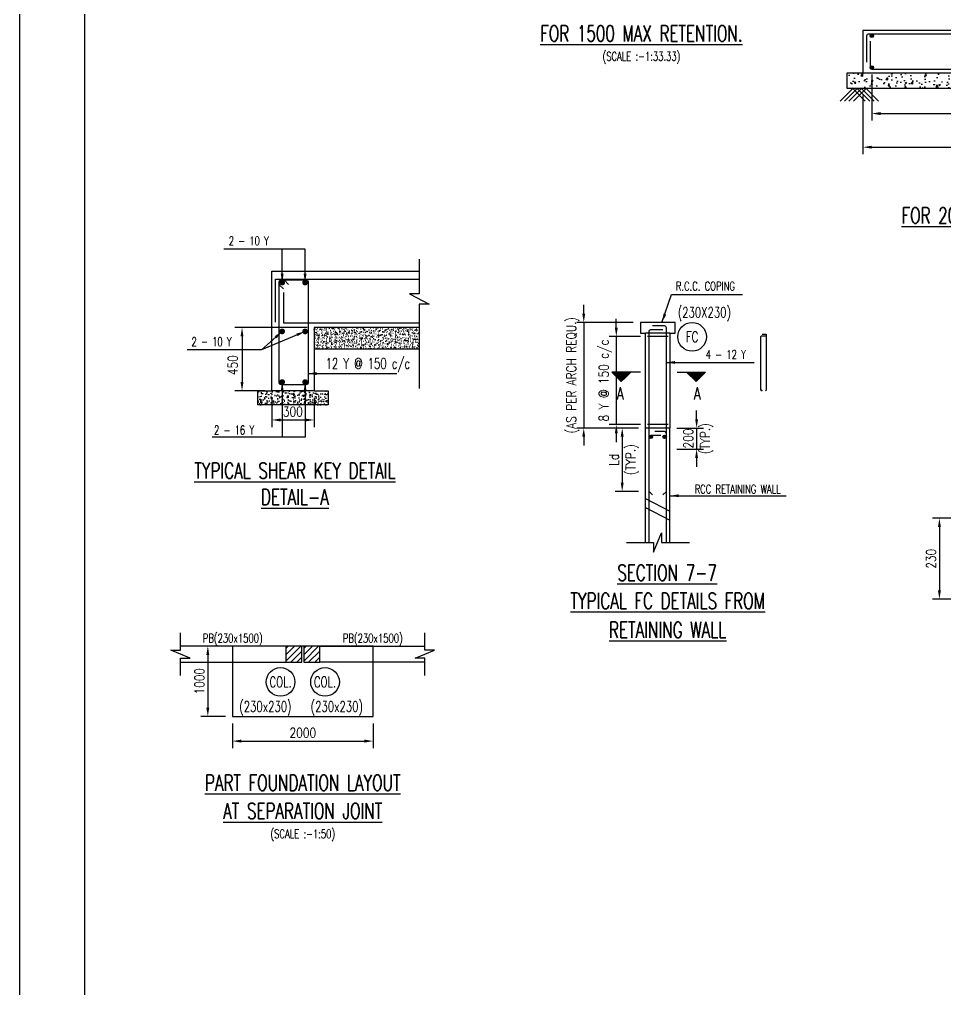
# Model space of a CAD drawing. Extents: x 345615 to 1272425, y -526289 to -156124.
# Drawn here: x 1012978 to 1039312, y -318283 to -290710 of the extents above; entities that cross this region are included whole.
import ezdxf
from ezdxf.enums import TextEntityAlignment as Align
from ezdxf.lldxf.tags import DXFTag

# ---------------------------------------------------------------- set-up
doc = ezdxf.new("R2010")
doc.units = 0
doc.header["$LTSCALE"] = 500
doc.header["$MEASUREMENT"] = 0
doc.header["$PDMODE"] = 35
doc.header["$PDSIZE"] = -15
doc.linetypes.add('DASHED2', pattern=[0.375, 0.25, -0.125])
doc.layers.get('DEFPOINTS').update_dxf_attribs({"color": 4})
for name, color, linetype in [('PCC', 7, 'Continuous'), ('S-BEAM NO', 3, 'Continuous'), ('S-BEAM OUTER', 4, 'Continuous'), ('S-BRECK LINE', 8, 'Continuous'), ('S-COLUMN', 1, 'Continuous'), ('S-COLUMN CIRCLE', 9, 'Continuous'), ('S-COLUMN HATCH', 8, 'Continuous'), ('S-COLUMN NO', 2, 'Continuous'), ('S-COLUMN SIZES', 2, 'Continuous'), ('S-CONCRET LINE', 4, 'Continuous'), ('S-DIM-1', 5, 'Continuous'), ('S-FOOTING', 4, 'Continuous'), ('S-PCC', 9, 'Continuous'), ('S-REINFORCEMENT', 6, 'Continuous'), ('S-RETAINING WALL', 6, 'Continuous'), ('S-SECTION MARK', 1, 'Continuous'), ('S-STIRUPS)', 3, 'Continuous'), ('S-TEXT', 2, 'Continuous'), ('S-TEXT-1', 4, 'Continuous'), ('S-TITIL', 6, 'Continuous'), ('s_TITILE', 9, 'Continuous'), ('ST', 6, 'Continuous')]:
    doc.layers.add(name, color=color, linetype=linetype)
doc.layers.add('RIDE-PROFILE', color=8, linetype='Continuous', lineweight=25)
doc.layers.add('S-CONCRETE', color=4, linetype='Continuous', lineweight=25)
doc.styles.add('ROMANS', font='simplex.shx', dxfattribs={"width": 0.8, "height": 275, "bigfont": 'bigfont.shx'})
tags = doc.linetypes.add('HIDDEN', pattern=[0.375, 0.25, -0.125]).pattern_tags.tags
tags[6:7] = [DXFTag(74, 4), DXFTag(75, 0), DXFTag(340, '0'), DXFTag(46, 1.0), DXFTag(50, 0.0), DXFTag(44, 0.0), DXFTag(45, 0.0)]
tags[4:5] = [DXFTag(74, 4), DXFTag(75, 0), DXFTag(340, '0'), DXFTag(46, 1.0), DXFTag(50, 0.0), DXFTag(44, 0.0), DXFTag(45, 0.0)]
doc.dimstyles.new('dim10', dxfattribs={"dimtxt": 250, "dimasz": 250, "dimexe": 200, "dimexo": 200, "dimgap": 100, "dimtad": 1, "dimdec": 0, "dimlfac": 0.1, "dimzin": 0, "dimdsep": 46, "dimtxsty": 'ROMANS', "dimcen": 0, "dimclrd": 5, "dimclre": 5, "dimclrt": 4, "dimadec": 0, "dimazin": 0, "dimtfac": 1, "dimtdec": 0, "dimtix": 1, "dimtofl": 0, "dimtmove": 2, "dimatfit": 3, "dimfxl": 0, "dimtolj": 1, "dimtzin": 0, "dimlwd": -1, "dimlwe": -1, "dimarcsym": 0})
doc.dimstyles.new('dim100', dxfattribs={"dimtxt": 250, "dimasz": 250, "dimexe": 200, "dimexo": 200, "dimgap": 100, "dimtad": 1, "dimdec": 0, "dimzin": 0, "dimdsep": 46, "dimtxsty": 'ROMANS', "dimcen": 0, "dimclrd": 5, "dimclre": 5, "dimclrt": 4, "dimadec": 0, "dimazin": 0, "dimtfac": 1, "dimtdec": 0, "dimtix": 1, "dimtofl": 0, "dimtmove": 2, "dimatfit": 3, "dimfxl": 0, "dimtolj": 1, "dimtzin": 0, "dimlwd": -1, "dimlwe": -1, "dimarcsym": 0})
doc.dimstyles.new('dim25', dxfattribs={"dimtxt": 250, "dimasz": 250, "dimexe": 200, "dimexo": 200, "dimgap": 100, "dimtad": 1, "dimdec": 0, "dimlfac": 0.25, "dimzin": 0, "dimdsep": 46, "dimtxsty": 'ROMANS', "dimcen": 0, "dimclrd": 5, "dimclre": 5, "dimclrt": 4, "dimadec": 0, "dimazin": 0, "dimtfac": 1, "dimtdec": 0, "dimtix": 1, "dimtofl": 0, "dimtmove": 2, "dimatfit": 3, "dimfxl": 0, "dimtolj": 1, "dimtzin": 0, "dimlwd": -1, "dimlwe": -1, "dimarcsym": 0})
doc.dimstyles.new('dim33.33', dxfattribs={"dimtxt": 250, "dimasz": 250, "dimexe": 200, "dimexo": 200, "dimgap": 100, "dimtad": 1, "dimdec": 0, "dimlfac": 0.333331, "dimzin": 0, "dimdsep": 46, "dimtxsty": 'ROMANS', "dimcen": 0, "dimclrd": 5, "dimclre": 5, "dimclrt": 4, "dimadec": 0, "dimazin": 0, "dimtfac": 1, "dimtdec": 0, "dimtix": 1, "dimtofl": 0, "dimtmove": 2, "dimatfit": 3, "dimfxl": 0, "dimtolj": 1, "dimtzin": 0, "dimlwd": -1, "dimlwe": -1, "dimarcsym": 0})
doc.dimstyles.new('dim50', dxfattribs={"dimtxt": 250, "dimasz": 250, "dimexe": 200, "dimexo": 200, "dimgap": 100, "dimtad": 1, "dimdec": 0, "dimlfac": 0.5, "dimzin": 0, "dimdsep": 46, "dimtxsty": 'ROMANS', "dimcen": 0, "dimclrd": 5, "dimclre": 5, "dimclrt": 4, "dimadec": 0, "dimazin": 0, "dimtfac": 1, "dimtdec": 0, "dimtix": 1, "dimtofl": 0, "dimtmove": 2, "dimatfit": 3, "dimfxl": 0, "dimtolj": 1, "dimtzin": 0, "dimlwd": -1, "dimlwe": -1, "dimarcsym": 0})

# ---------------------------------------------------------------- blocks, each defined once
blk = doc.blocks.new('*D783')
at = {"layer": 'DEFPOINTS', "color": 0}
for p in [(1039728, -304887), (1039136, -307187), (1039728, -307187)]:
    blk.add_point(p, dxfattribs=at)
at = {"layer": 'S-DIM-1', "color": 5}
for p, q in [((1039528, -304887), (1038936, -304887)), ((1039136, -305137), (1039136, -306937)), ((1039528, -307187), (1038936, -307187))]:
    blk.add_line(p, q, dxfattribs=at)
for points in [[(1039094, -305137), (1039178, -305137), (1039136, -304887)], [(1039094, -306937), (1039178, -306937), (1039136, -307187)]]:
    blk.add_solid(points, dxfattribs=at)
at = {"layer": 'S-DIM-1', "color": 4, "insert": (1038899, -306037), "char_height": 275, "attachment_point": 5, "rotation": 90, "style": 'ROMANS'}
blk.add_mtext('\\A1;230', dxfattribs=at)
blk = doc.blocks.new('*D788')
at = {"layer": 'DEFPOINTS', "color": 0, "ltscale": 0.3}
for p in [(1020156, -301268, 288), (1021356, -301268, 288), (1021356, -302094)]:
    blk.add_point(p, dxfattribs=at)
at = {"layer": 'S-DIM-1', "color": 5, "ltscale": 0.3}
for p, q in [((1020156, -301468), (1020156, -302294)), ((1021356, -301468), (1021356, -302294)), ((1020406, -302094), (1021106, -302094))]:
    blk.add_line(p, q, dxfattribs=at)
for points in [[(1020406, -302053), (1020406, -302136), (1020156, -302094)], [(1021106, -302053), (1021106, -302136), (1021356, -302094)]]:
    blk.add_solid(points, dxfattribs=at)
at = {"layer": 'S-DIM-1', "color": 4, "ltscale": 0.3, "insert": (1020756, -301857), "char_height": 275, "attachment_point": 5, "style": 'ROMANS'}
blk.add_mtext('\\A1;300', dxfattribs=at)
blk = doc.blocks.new('*D789')
at = {"layer": 'DEFPOINTS', "color": 0, "ltscale": 0.3}
for p in [(1021356, -299469, 288), (1019308, -301268), (1020156, -301268, 288)]:
    blk.add_point(p, dxfattribs=at)
at = {"layer": 'S-DIM-1', "color": 5, "ltscale": 0.3}
for p, q in [((1021156, -299469), (1019108, -299469)), ((1019308, -299719), (1019308, -301018)), ((1019956, -301268), (1019108, -301268))]:
    blk.add_line(p, q, dxfattribs=at)
for points in [[(1019266, -299719), (1019350, -299719), (1019308, -299469)], [(1019266, -301018), (1019350, -301018), (1019308, -301268)]]:
    blk.add_solid(points, dxfattribs=at)
at = {"layer": 'S-DIM-1', "color": 4, "ltscale": 0.3, "insert": (1019044, -300534), "char_height": 275, "attachment_point": 5, "rotation": 90, "style": 'ROMANS'}
blk.add_mtext('\\A1;450', dxfattribs=at)
blk = doc.blocks.new('*D807')
at = {"layer": 'DEFPOINTS', "color": 0}
for p in [(1019036, -308521), (1018336, -310521), (1019036, -310521)]:
    blk.add_point(p, dxfattribs=at)
at = {"layer": 'S-DIM-1', "color": 5}
for p, q in [((1018836, -308521), (1018136, -308521)), ((1018336, -308771), (1018336, -310271)), ((1018836, -310521), (1018136, -310521))]:
    blk.add_line(p, q, dxfattribs=at)
for points in [[(1018294, -308771), (1018377, -308771), (1018336, -308521)], [(1018294, -310271), (1018377, -310271), (1018336, -310521)]]:
    blk.add_solid(points, dxfattribs=at)
at = {"layer": 'S-DIM-1', "color": 4, "insert": (1018098, -309521), "char_height": 275, "attachment_point": 5, "rotation": 90, "style": 'ROMANS'}
blk.add_mtext('\\A1;1000', dxfattribs=at)
blk = doc.blocks.new('*D808')
at = {"layer": 'DEFPOINTS', "color": 0}
for p in [(1019036, -310521), (1023036, -310521), (1023036, -311221)]:
    blk.add_point(p, dxfattribs=at)
at = {"layer": 'S-DIM-1', "color": 5}
for p, q in [((1019036, -310721), (1019036, -311421)), ((1023036, -310721), (1023036, -311421)), ((1019286, -311221), (1022786, -311221))]:
    blk.add_line(p, q, dxfattribs=at)
for points in [[(1019286, -311179), (1019286, -311263), (1019036, -311221)], [(1022786, -311179), (1022786, -311263), (1023036, -311221)]]:
    blk.add_solid(points, dxfattribs=at)
at = {"layer": 'S-DIM-1', "color": 4, "insert": (1021036, -310984), "char_height": 275, "attachment_point": 5, "style": 'ROMANS'}
blk.add_mtext('\\A1;2000', dxfattribs=at)
blk = doc.blocks.new('*D809')
at = {"layer": 'DEFPOINTS', "color": 0}
for p in [(1030633, -299323), (1029024, -302323), (1030783, -302323)]:
    blk.add_point(p, dxfattribs=at)
at = {"layer": 'S-DIM-1', "color": 5, "lineweight": -3}
for p, q in [((1029024, -299073), (1029024, -298823)), ((1029024, -299323), (1029024, -302323)), ((1029024, -302573), (1029024, -302823))]:
    blk.add_line(p, q, dxfattribs=at)
at = {"layer": 'S-DIM-1', "color": 5}
for p, q in [((1030433, -299323), (1028824, -299323)), ((1030583, -302323), (1028824, -302323))]:
    blk.add_line(p, q, dxfattribs=at)
for points in [[(1028982, -299073), (1029065, -299073), (1029024, -299323)], [(1028982, -302573), (1029065, -302573), (1029024, -302323)]]:
    blk.add_solid(points, dxfattribs=at)
at = {"layer": 'S-DIM-1', "color": 4, "insert": (1028714, -300823), "char_height": 275, "attachment_point": 5, "rotation": 90, "style": 'ROMANS'}
blk.add_mtext('\\A1;(AS PER ARCH REQU.)', dxfattribs=at)
blk = doc.blocks.new('*D810')
at = {"layer": 'DEFPOINTS', "color": 0}
for p in [(1030833, -299723), (1029949, -302223), (1030833, -302223)]:
    blk.add_point(p, dxfattribs=at)
at = {"layer": 'S-DIM-1', "color": 5, "lineweight": -3}
for p, q in [((1029949, -299473), (1029949, -299223)), ((1029949, -299723), (1029949, -302223)), ((1029949, -302473), (1029949, -302723))]:
    blk.add_line(p, q, dxfattribs=at)
at = {"layer": 'S-DIM-1', "color": 5}
for p, q in [((1030633, -299723), (1029749, -299723)), ((1030633, -302223), (1029749, -302223))]:
    blk.add_line(p, q, dxfattribs=at)
for points in [[(1029908, -299473), (1029991, -299473), (1029949, -299723)], [(1029908, -302473), (1029991, -302473), (1029949, -302223)]]:
    blk.add_solid(points, dxfattribs=at)
at = {"layer": 'S-DIM-1', "color": 4, "insert": (1029640, -300973), "char_height": 275, "attachment_point": 5, "rotation": 90, "style": 'ROMANS'}
blk.add_mtext('\\A1;8 Y @ 150 c/c', dxfattribs=at)
blk = doc.blocks.new('*D811')
at = {"layer": 'DEFPOINTS', "color": 0}
for p in [(1031473, -302323, -1), (1031473, -302923, -1), (1032233, -302923)]:
    blk.add_point(p, dxfattribs=at)
at = {"layer": 'S-DIM-1', "color": 5, "lineweight": -3}
for p, q in [((1032233, -302073), (1032233, -301823)), ((1032233, -302323), (1032233, -302923)), ((1032233, -303173), (1032233, -303423))]:
    blk.add_line(p, q, dxfattribs=at)
at = {"layer": 'S-DIM-1', "color": 5}
for p, q in [((1031673, -302323), (1032433, -302323)), ((1031673, -302923), (1032433, -302923))]:
    blk.add_line(p, q, dxfattribs=at)
for points in [[(1032191, -302073), (1032274, -302073), (1032233, -302323)], [(1032191, -303173), (1032274, -303173), (1032233, -302923)]]:
    blk.add_solid(points, dxfattribs=at)
at = {"layer": 'S-DIM-1', "color": 4, "char_height": 275, "rotation": 90, "style": 'ROMANS'}
for s, insert, attachment_point in [('\\A1;200', (1032133, -302623), 8), ('\\A1;(TYP.)', (1032333, -302623), 2)]:
    blk.add_mtext(s, dxfattribs=dict(at, insert=insert, attachment_point=attachment_point))
blk = doc.blocks.new('*D812')
at = {"layer": 'DEFPOINTS', "color": 0}
for p in [(1030783, -302323), (1030117, -304123), (1030783, -304123)]:
    blk.add_point(p, dxfattribs=at)
at = {"layer": 'S-DIM-1', "color": 5}
for p, q in [((1030583, -302323), (1029917, -302323)), ((1030583, -304123), (1029917, -304123))]:
    blk.add_line(p, q, dxfattribs=at)
at = {"layer": 'S-DIM-1', "color": 5, "lineweight": -3}
blk.add_line((1030117, -302573), (1030117, -303873), dxfattribs=at)
at = {"layer": 'S-DIM-1', "color": 5}
for points in [[(1030075, -302573), (1030159, -302573), (1030117, -302323)], [(1030075, -303873), (1030159, -303873), (1030117, -304123)]]:
    blk.add_solid(points, dxfattribs=at)
at = {"layer": 'S-DIM-1', "color": 4, "char_height": 275, "rotation": 90, "style": 'ROMANS'}
for s, insert, attachment_point in [('\\A1;(TYP.)', (1030217, -303223), 2), ('\\A1;Ld', (1030017, -303223), 8)]:
    blk.add_mtext(s, dxfattribs=dict(at, insert=insert, attachment_point=attachment_point))
blk = doc.blocks.new('*D850')
at = {"layer": 'DEFPOINTS', "color": 0}
for p in [(1037213, -292076, -19), (1044353, -292076, -19), (1044353, -293386)]:
    blk.add_point(p, dxfattribs=at)
at = {"layer": 'S-DIM-1', "color": 5}
for p, q in [((1037213, -292276), (1037213, -293586)), ((1044353, -292276), (1044353, -293586)), ((1037463, -293386), (1044103, -293386))]:
    blk.add_line(p, q, dxfattribs=at)
for points in [[(1037463, -293344), (1037463, -293428), (1037213, -293386)], [(1044103, -293344), (1044103, -293428), (1044353, -293386)]]:
    blk.add_solid(points, dxfattribs=at)
at = {"layer": 'S-DIM-1', "color": 4, "insert": (1040783, -293386), "char_height": 275, "attachment_point": 5, "style": 'ROMANS'}
blk.add_mtext('\\A1;8 Y @ 150 c/c\\P(T&B)', dxfattribs=at)
blk = doc.blocks.new('*D851')
at = {"layer": 'DEFPOINTS', "color": 0}
for p in [(1036963, -292676, -19), (1044763, -292676, -19), (1044763, -294342)]:
    blk.add_point(p, dxfattribs=at)
at = {"layer": 'S-DIM-1', "color": 5}
for p, q in [((1036963, -292876), (1036963, -294542)), ((1044763, -292876), (1044763, -294542)), ((1037213, -294342), (1044513, -294342))]:
    blk.add_line(p, q, dxfattribs=at)
for points in [[(1037213, -294300), (1037213, -294383), (1036963, -294342)], [(1044513, -294300), (1044513, -294383), (1044763, -294342)]]:
    blk.add_solid(points, dxfattribs=at)
at = {"layer": 'S-DIM-1', "color": 4, "char_height": 275, "style": 'ROMANS'}
for s, insert, attachment_point in [('\\A1;2600', (1040863, -294242), 8), ('\\A1;(TYP.)', (1040863, -294442), 2)]:
    blk.add_mtext(s, dxfattribs=dict(at, insert=insert, attachment_point=attachment_point))
blk = doc.blocks.new('zw$155A')
at = {"layer": 's_TITILE', "color": 7}
blk.add_lwpolyline([(0, 0), (88000, 0), (88000, 58000), (0, 58000)], close=True, dxfattribs=at)
at = {"layer": 's_TITILE', "color": 1}
blk.add_lwpolyline([(1300, 800), (78500, 800), (78500, 57200), (1300, 57200)], close=True, dxfattribs=at)

msp = doc.modelspace()

# ---------------------------------------------------------------- hatches: boundary and pattern name
at = {"layer": 'PCC'}
h = msp.add_hatch(dxfattribs=at)
h.set_pattern_fill('AR-CONC', color=8, scale=24, angle=180, style=0)
h.set_pattern_definition([(130, (1306288.35, -392015.67), (-172.142444, -15.06051), [18, -198]), (185, (1306288.35, -392015.67), (33.30032, 180.52611), [14.4, -158.4]), (79.5486, (1306274, -392016.93), (-138.84225, 165.46549), [15.29765, -168.27411]), (133.8158, (1306288.35, -391967.67), (-256.13785, -39.72456), [27, -297]), (83.3644, (1306267, -391970.98), (-224.31905, 233.78829), [22.94647, -252.41112]), (188.8158, (1306288.35, -391967.67), (-224.31887, 233.78846), [21.6, -237.6]), (159, (1306264.35, -391979.67), (-143.25769, -96.628534), [18, -198]), (214, (1306264.35, -391979.67), (-58.39568, 174.03601), [14.4, -158.4]), (108.5486, (1306252.41, -391987.72), (-201.65343, 77.40732), [15.29765, -168.27411]), (142.5, (1306288.347, -392015.67), (-2.918365, 79.894525), [0, -156.48, 0, -160.8, 0, -159]), (172.5, (1306288.35, -392015.67), (-63.13669, 94.65881), [0, -91.68, 0, -152.88, 0, -60.6]), (212.5, (1306341.87, -392015.67), (-128.117385, -5.413169), [0, -60, 0, -187.2, 0, -248.4]), (222.5, (1306365.87, -392015.67), (-139.96468, 24.025196), [0, -78, 0, -124.32, 0, -176.4])])
h.paths.add_polyline_path([(1021356.434, -300068.631), (1021356.434, -300068.631), (1021356.434, -299468.895), (1024341.256, -299468.895), (1024341.256, -300068.63)])
h = msp.add_hatch(dxfattribs=at)
h.set_pattern_fill('AR-CONC', color=8, scale=30, angle=180, style=0)
h.set_pattern_definition([(130, (1453602.42, -407877.71), (-215.178055, -18.82564), [22.5, -247.5]), (185, (1453602.42, -407877.7), (41.6254, 225.65764), [18, -198]), (79.5486, (1453584.49, -407879.28), (-173.55281, 206.83186), [19.12206, -210.34263]), (133.8158, (1453602.42, -407817.7), (-320.17231, -49.6557), [33.75, -371.25]), (83.3644, (1453575.74, -407821.85), (-280.39881, 292.23536), [28.68309, -315.5139]), (188.8158, (1453602.42, -407817.7), (-280.39858, 292.23558), [27, -297]), (159, (1453572.42, -407832.71), (-179.072116, -120.78567), [22.5, -247.5]), (214, (1453572.42, -407832.7), (-72.9946, 217.54501), [18, -198]), (108.5486, (1453557.5, -407842.78), (-252.06679, 96.75915), [19.12206, -210.34263]), (142.5, (1453602.42, -407877.71), (-3.647957, 99.868156), [0, -195.6, 0, -201, 0, -198.75]), (172.5, (1453602.42, -407877.71), (-78.92086, 118.323514), [0, -114.6, 0, -191.1, 0, -75.75]), (212.5, (1453669.32, -407877.71), (-160.146731, -6.766462), [0, -75, 0, -234, 0, -310.5]), (222.5, (1453699.32, -407877.71), (-174.95585, 30.031495), [0, -97.5, 0, -155.4, 0, -220.5])])
h.paths.add_polyline_path([(1019756.434, -301667.671), (1019756.434, -301267.671), (1020156.434, -301267.671), (1021356.434, -301267.671), (1021756.434, -301267.671), (1021756.434, -301667.671), (1020156.434, -301667.671)])
at = {"layer": 'S-COLUMN HATCH'}
h = msp.add_hatch(dxfattribs=at)
h.set_pattern_fill('ANSI31', color=256, scale=1000, angle=360, style=0)
h.set_pattern_definition([(45, (-17296234.34, 1094062.94), (-88.38834765, 88.38834765), [])])
h.paths.add_polyline_path([(1020550.662, -308981.159), (1021010.662, -308981.159), (1021010.662, -308521.159), (1020550.662, -308521.159)])
h = msp.add_hatch(dxfattribs=at)
h.set_pattern_fill('ANSI31', color=256, scale=1000, angle=360, style=0)
h.set_pattern_definition([(45, (-17295724.34, 1094062.94), (-88.38834765, 88.38834765), [])])
h.paths.add_polyline_path([(1021060.662, -308981.159), (1021520.662, -308981.159), (1021520.662, -308521.159), (1021060.662, -308521.159)])
at = {"layer": 'S-PCC', "linetype": 'ByBlock'}
h = msp.add_hatch(dxfattribs=at)
h.set_pattern_fill('AR-CONC,_O', color=256, scale=66.666667)
h.set_pattern_definition([(50, (-16057504.38, 119101.7), (478.173455, -41.834757), [50, -550]), (355, (-16057504.4, 119101.7), (-92.500889, 501.461422), [40, -440]), (100.4514445, (-16057464.53, 119098.23), (385.672564, 459.626661), [42.493461, -467.428075]), (46.1842, (-16057504.4, 119235.05), (711.49422, -110.346187), [75, -825]), (96.6356355, (-16057445.1, 119225.85), (623.107964, 649.4124), [63.740228, -701.142507]), (351.184164, (-16057504.4, 119235.05), (623.107963, 649.4124), [60, -660]), (21, (-16057437.7, 119201.7), (397.938035, -268.412594), [50, -550]), (326, (-16057437.7, 119201.7), (162.210221, 483.433363), [40, -440]), (71.4514447, (-16057404.55, 119179.35), (560.148251, 215.020769), [42.49346, -467.428075]), (37.5, (-16057504.38, 119101.71), (8.1065702, 221.9292359), [0, -434.6666667, 0, -446.6666667, 0, -441.6666667]), (7.5, (-16057504.38, 119101.71), (175.3796916, 262.9411413), [0, -254.6666667, 0, -424.6666667, 0, -168.3333333]), (327.5, (-16057653.04, 119101.71), (355.8816241, -15.0365812), [0, -166.6666667, 0, -520, 0, -690]), (317.5, (-16057719.7, 119101.7), (388.7907796, 66.736655), [0, -216.6666667, 0, -345.3333333, 0, -490])])
h.paths.add_polyline_path([(1036513.061, -292675.506), (1036513.049, -292225.503), (1044763.049, -292225.506), (1044763.049, -292675.506)])
at = {"layer": 'S-SECTION MARK', "ltscale": 5}
h = msp.add_hatch(dxfattribs=at)
h.set_pattern_fill('ANSI31', color=256, scale=172.406964, angle=180, style=0)
h.set_pattern_definition([(225, (1106868.84, -298895.805), (15.2387667, -15.2387667), [])])
h.paths.add_polyline_path([(1030091.719, -301001.912), (1029819.854, -300734.783), (1030363.584, -300734.783)])
h = msp.add_hatch(dxfattribs=at)
h.set_pattern_fill('ANSI31', color=256, scale=172.406964, angle=180, style=0)
h.set_pattern_definition([(225, (1106814.842, -298895.805), (15.2387667, -15.2387667), [])])
h.paths.add_polyline_path([(1032217.701, -301001.912), (1032489.567, -300734.783), (1031945.836, -300734.783)])

# ---------------------------------------------------------------- linework, layer by layer
at = {"layer": 'PCC', "color": 8}
for p, q in [((1024341.256, -299468.895, -115.357), (1021356.434, -299468.895, -115.357)), ((1021356.434, -300068.631, -115.357), (1024341.256, -300068.63, -115.357))]:
    msp.add_line(p, q, dxfattribs=at)
at = {"layer": 'PCC', "color": 8, "elevation": -115.357}
msp.add_lwpolyline([(1021356.434, -301267.671), (1021756.434, -301267.671), (1021756.434, -301667.671), (1020156.434, -301667.671), (1019756.434, -301667.671), (1019756.434, -301267.671), (1020156.434, -301267.671)], dxfattribs=at)
at = {"layer": 'RIDE-PROFILE', "color": 2, "linetype": 'HIDDEN', "ltscale": 1000}
for p, q in [((1030782.712, -304323.239, -0.968), (1031472.712, -304690.583, -0.968)), ((1030782.712, -304578.138, -0.968), (1031472.712, -304945.482, -0.968))]:
    msp.add_line(p, q, dxfattribs=at)
at = {"layer": 'S-BEAM OUTER'}
for p, q in [((1020550.662, -308521.159), (1017563.168, -308521.159)), ((1021520.662, -308521.159), (1024508.156, -308521.159)), ((1017563.168, -308981.159), (1020550.662, -308981.159)), ((1024508.156, -308981.159), (1021520.662, -308981.159))]:
    msp.add_line(p, q, dxfattribs=at)
at = {"layer": 'S-BRECK LINE', "ltscale": 0.3, "elevation": -403.329}
msp.add_lwpolyline([(1024341.256, -297526.999), (1024341.256, -298506.649), (1024070.052, -298506.649), (1024627.414, -298802.556), (1024341.256, -298802.556), (1024341.256, -301201.735)], dxfattribs=at)
at = {"layer": 'S-BRECK LINE', "elevation": -0.168}
msp.add_lwpolyline([(1030240.182, -305573.577), (1031007.433, -305573.577), (1031007.433, -305848.325), (1031233.064, -305298.829), (1031233.064, -305573.577), (1032027.998, -305573.577)], dxfattribs=at)
at = {"layer": 'S-BRECK LINE'}
for points in [[(1017563.168, -309356.159), (1017563.168, -308863.974), (1017837.916, -308863.974), (1017288.421, -308638.343), (1017563.168, -308638.343), (1017563.168, -308146.159)], [(1024508.156, -309356.159), (1024508.156, -308863.974), (1024233.408, -308863.974), (1024782.904, -308638.343), (1024508.156, -308638.343), (1024508.156, -308146.159)]]:
    msp.add_lwpolyline(points, dxfattribs=at)
at = {"layer": 'S-COLUMN', "color": 4}
msp.add_line((1030782.712, -302284.235, -0.168), (1030782.712, -299623.239, -0.168), dxfattribs=at)
at = {"layer": 'S-COLUMN', "color": 8, "linetype": 'HIDDEN', "ltscale": 750}
msp.add_line((1031472.712, -299623.239, -0.168), (1030782.712, -299623.239, -0.168), dxfattribs=at)
at = {"layer": 'S-COLUMN', "color": 4, "elevation": -0.168}
for points in [[(1030782.712, -302323.239), (1030782.712, -299623.239)], [(1031472.712, -299623.239), (1031472.712, -302323.239)]]:
    msp.add_lwpolyline(points, dxfattribs=at)
at = {"layer": 'S-COLUMN'}
for points in [[(1020550.662, -308981.159), (1021010.662, -308981.159), (1021010.662, -308521.159), (1020550.662, -308521.159)], [(1021060.662, -308981.159), (1021520.662, -308981.159), (1021520.662, -308521.159), (1021060.662, -308521.159)]]:
    msp.add_lwpolyline(points, close=True, dxfattribs=at)
at = {"layer": 'S-COLUMN CIRCLE'}
for centre in [(1032105.237, -299730.764, -0.168), (1020403.137, -309538.684), (1021668.188, -309538.684)]:
    msp.add_circle(centre, 407.525, dxfattribs=at)
at = {"layer": 'S-CONCRET LINE', "elevation": -0.168}
for points in [[(1030632.712, -299323.239), (1030632.712, -299623.239), (1030782.712, -299623.239)], [(1031472.712, -299623.239), (1031622.712, -299623.239), (1031622.712, -299323.239), (1030632.712, -299323.239)]]:
    msp.add_lwpolyline(points, dxfattribs=at)
at = {"layer": 'S-CONCRETE', "lineweight": -2, "ltscale": 20}
msp.add_line((1020156.434, -299468.895, -115.357), (1020156.434, -297868.895, -115.357), dxfattribs=at)
at = {"layer": 'S-FOOTING'}
msp.add_lwpolyline([(1043863.049, -291025.506), (1036963.049, -291025.506), (1036963.049, -292225.506), (1044763.049, -292225.506)], dxfattribs=at)
msp.add_lwpolyline([(1023035.662, -310521.159), (1023035.662, -308521.159), (1019035.662, -308521.159), (1019035.662, -310521.159)], close=True, dxfattribs=at)
at = {"layer": 'S-PCC'}
msp.add_lwpolyline([(1036513.061, -292675.506), (1036513.049, -292225.503), (1044763.049, -292225.506), (1044763.049, -292675.506)], close=True, dxfattribs=at)
for points in [[(1037027.954, -293033.479), (1036669.981, -292675.506), (1036312.008, -293033.479)], [(1037154.516, -293033.479), (1036796.543, -292675.506), (1036438.571, -293033.479)], [(1037281.079, -293033.479), (1036923.106, -292675.506), (1036565.133, -293033.479)], [(1037407.641, -293033.479), (1037049.668, -292675.506), (1036691.696, -293033.479)]]:
    msp.add_lwpolyline(points, dxfattribs=at)
at = {"layer": 'S-REINFORCEMENT', "color": 5, "ltscale": 10}
for points in [[(1044563.049, -291925.506), (1044563.049, -291175.506, 0.242400153), (1044453.049, -291125.506), (1037113.049, -291125.506, 0.414213562), (1037063.049, -291175.506), (1037063.049, -291925.506)], [(1037163.049, -291325.506), (1037163.049, -292075.506, 0.414213562), (1037213.049, -292125.506), (1044353.049, -292125.506, 0.414213562), (1044403.049, -292075.506), (1044403.049, -291325.506)]]:
    msp.add_lwpolyline(points, format="xyb", dxfattribs=at)
at = {"layer": 'S-REINFORCEMENT', "color": 5, "ltscale": 10, "const_width": 50}
for points in [[(1037238.049, -291175.506, 1), (1037188.049, -291175.506, 1)], [(1037238.049, -292075.506, -1), (1037188.049, -292075.506, -1)]]:
    msp.add_lwpolyline(points, format="xyb", close=True, dxfattribs=at)
at = {"layer": 'S-REINFORCEMENT', "color": 5, "ltscale": 10, "elevation": -0.168}
for points in [[(1031272.712, -304223.239), (1031372.712, -304123.239), (1031372.712, -299473.239, 0.414213562), (1031322.712, -299423.239), (1030982.712, -299423.239)], [(1030882.712, -304123.239), (1030982.712, -304223.239), (1030882.712, -304123.239), (1030882.712, -299573.239, -0.414213562), (1030932.712, -299523.239), (1031272.712, -299523.239)], [(1034059.212, -301235.768), (1034092.545, -301269.101), (1034059.212, -301235.768), (1034059.212, -299719.101, -0.414213562), (1034075.878, -299702.435), (1034189.212, -299702.435)], [(1034189.212, -301269.101), (1034222.545, -301235.768), (1034222.545, -299685.768, 0.414213562), (1034205.878, -299669.101), (1034092.545, -299669.101)], [(1031372.712, -305573.577), (1031372.712, -302473.239, 0.414213562), (1031322.712, -302423.239), (1031042.712, -302423.239)], [(1030882.712, -305573.577), (1030882.712, -302573.239, -0.414213562), (1030932.712, -302523.239), (1031212.712, -302523.239)]]:
    msp.add_lwpolyline(points, format="xyb", dxfattribs=at)
at = {"layer": 'S-REINFORCEMENT', "color": 5, "ltscale": 10, "const_width": 50, "elevation": -0.168}
for points in [[(1030907.712, -302573.239, 1), (1030957.712, -302573.239, 1)], [(1031297.712, -302573.239, 1), (1031347.712, -302573.239, 1)]]:
    msp.add_lwpolyline(points, format="xyb", close=True, dxfattribs=at)
at = {"layer": 'S-REINFORCEMENT', "color": 5, "ltscale": 10}
for centre in [(1037213.049, -291175.506, 0), (1037213.049, -292075.506, 0), (1030932.712, -302573.239, -0.168), (1031322.712, -302573.239, -0.168)]:
    msp.add_circle(centre, 50, dxfattribs=at)
at = {"layer": 'S-RETAINING WALL', "color": 4}
msp.add_line((1031472.712, -302323.239, -0.168), (1030782.712, -302323.239, -0.168), dxfattribs=at)
at = {"layer": 'S-RETAINING WALL', "color": 4, "elevation": -0.168}
for points in [[(1030782.712, -305573.577), (1030782.712, -302323.239)], [(1031472.712, -305573.577), (1031472.712, -302323.239)]]:
    msp.add_lwpolyline(points, dxfattribs=at)
at = {"layer": 'S-SECTION MARK'}
for p, q in [((1030632.712, -300734.783, -0.168), (1029819.854, -300734.783, -0.168)), ((1029819.854, -300734.783, -0.168), (1030091.719, -301001.912, -0.168)), ((1030363.584, -300734.783, -0.168), (1030091.719, -301001.912, -0.168)), ((1031676.709, -300734.783, -0.168), (1032489.567, -300734.783, -0.168)), ((1031945.836, -300734.783, -0.168), (1032217.701, -301001.912, -0.168)), ((1032489.567, -300734.783, -0.168), (1032217.701, -301001.912, -0.168))]:
    msp.add_line(p, q, dxfattribs=at)
at = {"layer": 'S-STIRUPS)', "color": 2, "ltscale": 750}
for p, q in [((1031422.712, -299723.239, -0.168), (1030832.712, -299723.239, -0.168)), ((1031422.712, -302223.239, -0.168), (1030832.712, -302223.239, -0.168))]:
    msp.add_line(p, q, dxfattribs=at)
at = {"layer": 'S-TEXT-1', "ltscale": 0.3}
msp.add_line((1020156.434, -297868.895, -115.357), (1024341.256, -297868.895, -403.329), dxfattribs=at)
at = {"layer": 'S-TEXT-1', "ltscale": 0.3, "elevation": -115.357}
msp.add_lwpolyline([(1021356.434, -300068.631), (1021356.434, -301267.671), (1020156.434, -301267.671), (1020156.434, -299468.895)], dxfattribs=at)
at = {"layer": 'S-TEXT-1', "color": 8, "linetype": 'DASHED2', "ltscale": 0.1, "elevation": -115.357}
msp.add_lwpolyline([(1021356.434, -299468.895), (1021356.434, -299468.895), (1021356.434, -300068.631)], dxfattribs=at)
at = {"layer": 'ST', "color": 6}
for points, elevation in [([(1020258.028, -299313.645), (1020258.028, -298094.981), (1024341.256, -298094.981)], -230.545), ([(1020367.676, -298251.309), (1020488.935, -298368.528)], -115.357), ([(1020506.128, -298109.393), (1020624.909, -298245.057)], -115.357), ([(1020487.141, -298472.5), (1020487.141, -299333.414), (1024341.256, -299333.417)], -115.357)]:
    msp.add_lwpolyline(points, dxfattribs=dict(at, elevation=elevation))
at = {"layer": 'ST', "color": 6, "elevation": -115.357}
msp.add_lwpolyline([(1020417.676, -298109.393), (1021134.76, -298109.393, -0.414213562), (1021184.76, -298159.393), (1021184.76, -301047.799, -0.414213562), (1021134.76, -301097.799), (1020417.676, -301097.799, -0.414213562), (1020367.676, -301047.799), (1020367.676, -298159.393, -0.414213562)], format="xyb", close=True, dxfattribs=at)
at = {"layer": 'ST', "const_width": 81.167, "elevation": -230.545}
for points in [[(1020489.987, -298187.786, 1), (1020408.923, -298191.863, 1)], [(1021060.838, -298187.786, -1), (1021141.902, -298191.863, -1)], [(1020489.987, -299579.442, -1), (1020408.923, -299575.364, -1)], [(1021060.838, -299579.442, 1), (1021141.902, -299575.364, 1)], [(1020489.987, -301019.407, -1), (1020408.923, -301015.329, -1)], [(1021060.838, -301019.407, 1), (1021141.902, -301015.329, 1)]]:
    msp.add_lwpolyline(points, format="xyb", close=True, dxfattribs=at)

# ---------------------------------------------------------------- block references
at = {"xscale": 1.420454545454545, "yscale": 1.420454545454545, "zscale": 1.420454545454545}
msp.add_blockref('zw$155A', (1012978.311, -348663.35), dxfattribs=at)

# ---------------------------------------------------------------- texts
at = {"layer": 'S-BEAM NO', "style": 'ROMANS', "width": 0.7}
for p in [(1019044.415, -308296.159), (1023026.909, -308296.159)]:
    msp.add_text('PB(230x1500)', height=250, dxfattribs=at).set_placement(p, align=Align.MIDDLE_CENTER)
at = {"layer": 'S-COLUMN NO', "style": 'ROMANS', "width": 0.7}
for s, p in [('FC', (1032105.237, -299730.764, -0.168)), ('COL.', (1020403.137, -309538.684)), ('COL.', (1021668.188, -309538.684))]:
    msp.add_text(s, height=300, dxfattribs=at).set_placement(p, align=Align.MIDDLE)
at = {"layer": 'S-COLUMN SIZES', "style": 'ROMANS', "width": 0.7}
for s, p in [('(230X230)', (1031697.712, -299035.907, -0.168)), ('(230x230)', (1019230.662, -310238.684)), ('(230x230)', (1021260.662, -310238.684))]:
    msp.add_text(s, height=300, dxfattribs=at).set_placement(p, align=Align.MIDDLE_LEFT)
at = {"layer": 'S-SECTION MARK', "style": 'ROMANS', "width": 0.7}
for p in [(1030058.776, -301338.043, -0.168), (1032250.645, -301338.043, -0.168)]:
    msp.add_text('A', height=350, dxfattribs=at).set_placement(p, align=Align.MIDDLE)
at = {"layer": 'S-TEXT', "style": 'ROMANS', "width": 0.7}
for s, p in [('(SCALE :-1:33.33)', (1030664.327, -291759.962)), ('(SCALE :-1:50)', (1021035.662, -313855.776))]:
    msp.add_text(s, height=250, dxfattribs=at).set_placement(p, align=Align.MIDDLE_CENTER)
at = {"layer": 'S-TEXT-1', "style": 'ROMANS', "width": 0.7}
for s, p in [('2 - 10 Y', (1018929.615, -297004.316, -230.545)), ('R.C.C. COPING', (1031643.212, -298288.984, -0.168)), ('2 - 10 Y', (1017872.705, -299869.382, -230.545)), ('4 - 12 Y', (1032492.046, -300234.283, -0.168)), ('2 - 16 Y', (1018513.39, -302380.408, -230.545)), ('RCC RETAINING WALL', (1032176.014, -304059.55, -0.168))]:
    msp.add_text(s, height=250, dxfattribs=at).set_placement(p, align=Align.MIDDLE_LEFT)
msp.add_text('12 Y @ 150 c/c', height=300, dxfattribs=at).set_placement((1022885.36, -300639.363, -230.545), align=Align.CENTER)
at = {"layer": 'S-TITIL', "style": 'ROMANS', "width": 0.7}
for s, p in [('%%UFOR 1500 MAX RETENTION.', (1030664.327, -291109.962)), ('%%UFOR 2000 MAX RETENTION.', (1040936.659, -296281.392, 19.417)), ('%%UPART FOUNDATION LAYOUT', (1021035.662, -312405.776)), ('%%UAT SEPARATION JOINT', (1021035.662, -313205.776))]:
    msp.add_text(s, height=450, dxfattribs=at).set_placement(p, align=Align.MIDDLE_CENTER)
at = {"layer": 'S-TITIL', "color": 6, "style": 'ROMANS', "width": 0.7}
for s, p in [('%%UTYPICAL SHEAR KEY DETAIL', (1020813.552, -303533.948, -0.168)), ('%%UDETAIL-A', (1020813.552, -304281.851, -0.168))]:
    msp.add_text(s, height=450, dxfattribs=at).set_placement(p, align=Align.MIDDLE)
for s, p in [('%%USECTION 7-7', (1031395.78, -306436.709, -0.168)), ('%%UTYPICAL FC DETAILS FROM', (1031411.78, -307235.709, -0.168)), ('%%URETAINING WALL', (1031411.78, -308059.94, -0.168))]:
    msp.add_text(s, height=450, dxfattribs=at).set_placement(p, align=Align.MIDDLE_CENTER)

# ---------------------------------------------------------------- dimensions: what is measured, and where the dimension line sits
at = {"layer": 'S-DIM-1'}
dim = msp.add_linear_dim(base=(1044353.049, -293386.061, 19.417), p1=(1037213.049, -292075.506), p2=(1044353.049, -292075.506), text='8 Y @ 150 c/c\\X(T&B)', dimstyle='dim33.33', override={"dimtxt": 250, "dimasz": 250, "dimtmove": 0}, dxfattribs=at)
dim.commit()
dim.dimension.update_dxf_attribs({"geometry": '*D850', "text_midpoint": (1040783.049, -293386.061, 19.417), "dimtype": 160})
dim = msp.add_linear_dim(base=(1044763.049, -294341.807, 19.417), p1=(1036963.049, -292675.506), p2=(1044763.049, -292675.506), text='<>\\X(TYP.)', dimstyle='dim33.33', override={"dimtxt": 250, "dimasz": 250, "dimtmove": 0}, dxfattribs=at)
dim.commit()
dim.dimension.update_dxf_attribs({"geometry": '*D851', "text_midpoint": (1040863.049, -294341.807, 19.417)})
for base, p1, p2, text, override, picture, middle in [((1029023.709, -302323.239, -0.168), (1030632.712, -299323.239, -0.168), (1030782.712, -302323.239, -0.168), '(AS PER ARCH REQU.)', {"dimtofl": 1, "dimtmove": 0, "dimlwd": 65533}, '*D809', (1028714.185, -300823.239, -0.168)), ((1029949.209, -302223.239, -0.168), (1030832.712, -299723.239, -0.168), (1030832.712, -302223.239, -0.168), '8 Y @ 150 c/c', {"dimtofl": 1, "dimtmove": 0, "dimlwd": 65533}, '*D810', (1029639.685, -300973.239, -0.168)), ((1032232.725, -302923.239, 1.086), (1031472.712, -302323.239, -0.168), (1031472.712, -302923.239, -0.168), '<>\\X(TYP.)', {"dimtofl": 1, "dimtmove": 0, "dimlwd": 65533}, '*D811', (1032232.725, -302623.239, 1.086)), ((1030117.137, -304123.239, -0.168), (1030782.712, -302323.239, -0.168), (1030782.712, -304123.239, -0.168), 'Ld\\X(TYP.)', {"dimtxt": 250, "dimasz": 250, "dimtofl": 1, "dimtmove": 0, "dimlwd": 65533}, '*D812', (1030117.137, -303223.239, -0.168))]:
    dim = msp.add_linear_dim(base=base, p1=p1, p2=p2, angle=90, text=text, dimstyle='dim33.33', override=override, dxfattribs=at)
    dim.commit()
    dim.dimension.update_dxf_attribs({"geometry": picture, "text_midpoint": middle})
at = {"layer": 'S-DIM-1', "ltscale": 0.3}
dim = msp.add_linear_dim(base=(1019308.105, -301267.671, -403.329), p1=(1021356.434, -299468.895, -115.357), p2=(1020156.434, -301267.671, -115.357), angle=90, dimstyle='dim25', dxfattribs=at)
dim.commit()
dim.dimension.update_dxf_attribs({"geometry": '*D789', "text_midpoint": (1019044.009, -300534.358, -403.329), "dimtype": 160})
dim = msp.add_linear_dim(base=(1021356.434, -302094.457, -403.329), p1=(1020156.434, -301267.671, -115.357), p2=(1021356.434, -301267.671, -115.357), angle=180, dimstyle='dim25', dxfattribs=at)
dim.commit()
dim.dimension.update_dxf_attribs({"geometry": '*D788', "text_midpoint": (1020756.434, -301856.957, -403.329)})
at = {"layer": 'S-DIM-1'}
for base, p1, p2, dimstyle, picture, middle in [((1039136.013, -307187.078, -0.168), (1039728.06, -304887.078, -0.168), (1039728.06, -307187.078, -0.168), 'dim10', '*D783', (1038898.513, -306037.078, -0.168)), ((1018335.662, -310521.159), (1019035.662, -308521.159), (1019035.662, -310521.159), 'dim50', '*D807', (1018098.162, -309521.159))]:
    dim = msp.add_linear_dim(base=base, p1=p1, p2=p2, angle=90, dimstyle=dimstyle, dxfattribs=at)
    dim.commit()
    dim.dimension.update_dxf_attribs({"geometry": picture, "text_midpoint": middle})
dim = msp.add_linear_dim(base=(1023035.662, -311221.159), p1=(1019035.662, -310521.159), p2=(1023035.662, -310521.159), angle=180, dimstyle='dim50', override={"dimtmove": 0}, dxfattribs=at)
dim.commit()
dim.dimension.update_dxf_attribs({"geometry": '*D808', "text_midpoint": (1021035.662, -311221.159), "dimtype": 160})

# ---------------------------------------------------------------- leaders
at = {"color": 1}
for points in [[(1020449.455, -298189.824, -230.545), (1020449.455, -297242.612, -230.545), (1018787.645, -297242.612, -230.545)], [(1021101.37, -298189.824, -230.545), (1021101.37, -297242.612, -230.545), (1019882.587, -297242.612, -230.545)], [(1020449.455, -299577.403, -230.545), (1019860.535, -300102.394, -230.545), (1017749.134, -300102.394, -230.545)], [(1021101.37, -299577.403, -230.545), (1019860.535, -300102.394, -230.545), (1017819.834, -300102.394, -230.545)], [(1020449.455, -301017.368, -230.545), (1020449.455, -302579.433, -230.545), (1018461.914, -302579.433, -230.545)], [(1021101.37, -301017.368, -230.545), (1021101.37, -302579.433, -230.545), (1019882.587, -302579.433, -230.545)]]:
    msp.add_leader(points, dimstyle='dim100', override={"dimgap": 100, "dimtad": 0}, dxfattribs=at)
at = {"layer": 'S-DIM-1'}
for points, dimstyle in [([(1031248.603, -299323.239, -0.168), (1031523.212, -298528.984, -0.168), (1033535.709, -298528.984, -0.168)], 'dim33.33'), ([(1031372.712, -300459.283, -0.168), (1033868.908, -300459.283, -0.168)], 'dim100'), ([(1031472.712, -304248.836, -0.168), (1034778.876, -304248.836, -0.168)], 'dim100')]:
    msp.add_leader(points, dimstyle=dimstyle, dxfattribs=at)
msp.add_leader([(1021176.508, -300775.618, -115.357), (1023713.358, -300775.618, -115.357)], dimstyle='dim25', override={"dimtad": 0}, dxfattribs=at)

doc.saveas('drawing.dxf')
